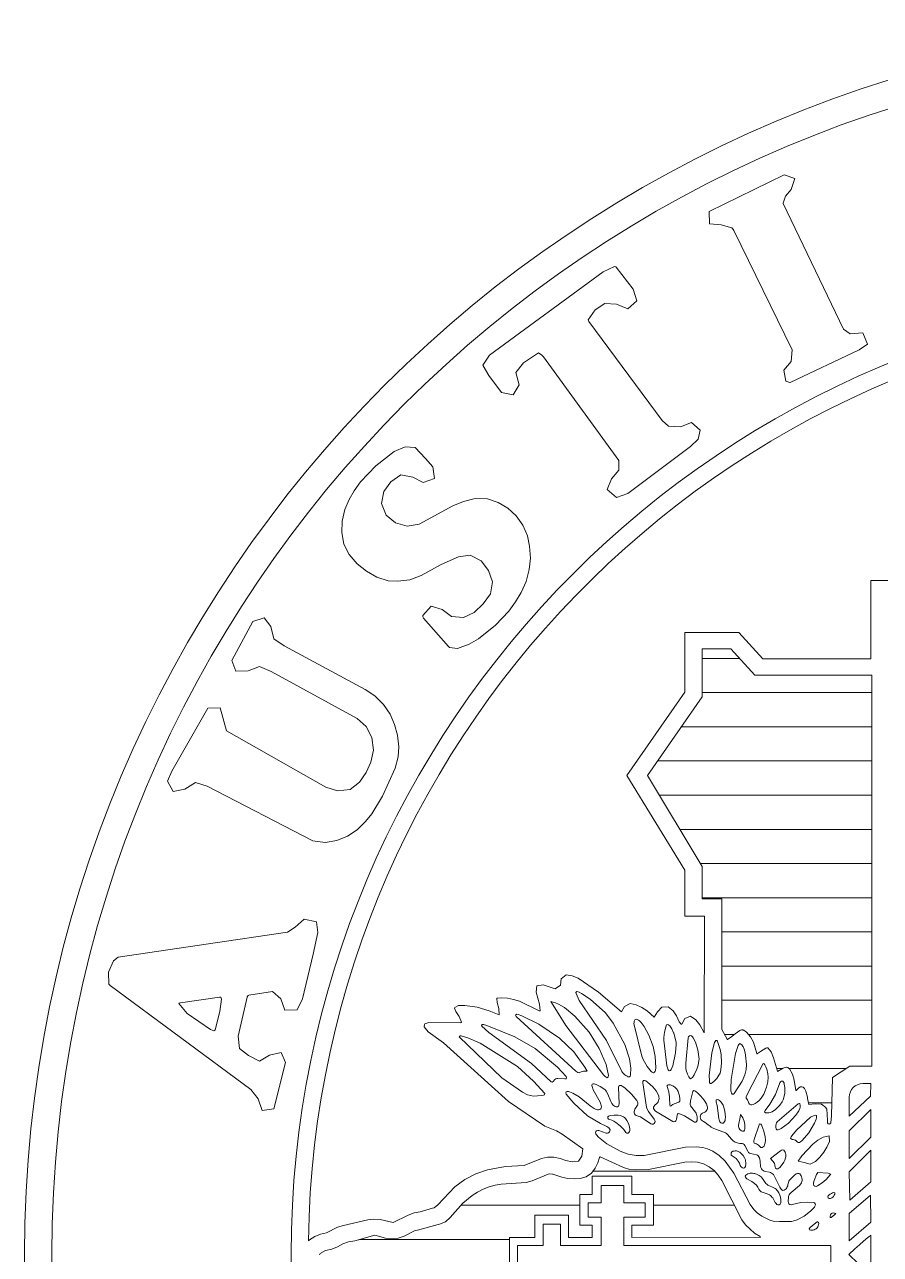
# Model space of a CAD drawing. Extents: x 0 to 34.4, y 0 to 22.
# Drawn here: x 30.784 to 31.285, y 20.131 to 20.851 of the extents above; entities that cross this region are included whole.
import ezdxf

# ---------------------------------------------------------------- set-up
doc = ezdxf.new("R2010")
doc.units = 0
doc.header["$MEASUREMENT"] = 0
doc.layers.get('0').update_dxf_attribs({"lineweight": 20, "true_color": 0xfaaafa})
doc.layers.add('G-ANNO-LOGO-COA~', color=130, linetype='Continuous', lineweight=20)

# ---------------------------------------------------------------- blocks, each defined once
blk = doc.blocks.new('LOGO_COA')
at = {"linetype": 'ByBlock', "lineweight": -2, "transparency": 16777216}
h = blk.add_hatch(dxfattribs=at)
h.set_pattern_fill('ANSI31', color=0, scale=0.2, angle=45)
h.paths.add_polyline_path([(-0.01303, 0.36238), (-0.01264, 0.45555), (-0.02159, 0.45555), (-0.02159, 0.43987), (-0.04399, 0.43987), (-0.04399, 0.45555), (-0.05668, 0.45555), (-0.05668, 0.48466), (-0.04399, 0.48466), (-0.04399, 0.49362), (-0.02159, 0.49362), (-0.02159, 0.48466), (-0.01264, 0.48466), (-0.01264, 0.50183), (-0.02831, 0.50183), (-0.02831, 0.52647), (-0.01264, 0.52647), (-0.01264, 0.54513), (0.01274, 0.54513), (0.01274, 0.52647), (0.02917, 0.52647), (0.02917, 0.50183), (0.01274, 0.50183), (0.01274, 0.48466), (0.0217, 0.48466), (0.0217, 0.49362), (0.0441, 0.49362), (0.0441, 0.48466), (0.05754, 0.48466), (0.05754, 0.45555), (0.0441, 0.45555), (0.0441, 0.43987), (0.0217, 0.43987), (0.0217, 0.45555), (0.01274, 0.45555), (0.01303, 0.36159), (0.01337, 0.36181), (0.01594, 0.36578), (0.01872, 0.36916), (0.02202, 0.37244), (0.02561, 0.37519), (0.05446, 0.38976), (0.05834, 0.39234), (0.06175, 0.39538), (0.06455, 0.399), (0.06658, 0.40314), (0.06777, 0.40759), (0.0682, 0.41223), (0.06796, 0.41681), (0.06255, 0.44353), (0.06212, 0.45256), (0.06256, 0.45711), (0.06383, 0.46158), (0.0717, 0.47882), (0.07127, 0.47919), (0.06746, 0.48046), (0.06335, 0.48241), (0.05988, 0.4852), (0.05717, 0.48897), (0.05591, 0.49332), (0.0556, 0.49785), (0.05594, 0.50236), (0.05688, 0.50686), (0.05909, 0.5133), (0.05917, 0.51368), (0.05928, 0.51555), (0.05904, 0.51681), (0.05417, 0.52852), (0.05303, 0.53296), (0.05176, 0.55111), (0.05094, 0.55565), (0.04974, 0.56), (0.04808, 0.56433), (0.04599, 0.56849), (0.04357, 0.57233), (0.03778, 0.57935), (0.0274, 0.58859), (0.02426, 0.59201), (0.02245, 0.59623), (0.02233, 0.59722), (0.01808, 0.61231), (0.01782, 0.61398), (0.01369, 0.62225), (0.01215, 0.62659), (0.01164, 0.63117), (0.0122, 0.63575), (0.01448, 0.64369), (0.01024, 0.65823), (0.00951, 0.66276), (0.0082, 0.66701), (0.00588, 0.67089), (0.00416, 0.67516), (0.00314, 0.67965), (0.00101, 0.68364), (-0.00004, 0.68398), (-0.00062, 0.68371), (-0.00098, 0.68335), (-0.0024, 0.68064), (-0.00348, 0.67618), (-0.00508, 0.67202), (-0.00729, 0.66803), (-0.009, 0.66383), (-0.0106, 0.65491), (-0.01316, 0.64596), (-0.01312, 0.64139), (-0.01138, 0.63235), (-0.01165, 0.62772), (-0.01301, 0.62338), (-0.01772, 0.6129), (-0.01812, 0.61064), (-0.02341, 0.59293), (-0.04285, 0.57321), (-0.04537, 0.56943), (-0.04907, 0.56116), (-0.05035, 0.5567), (-0.05347, 0.52932), (-0.0586, 0.51667), (-0.05836, 0.51201), (-0.05685, 0.50767), (-0.05583, 0.50315), (-0.05536, 0.49859), (-0.05546, 0.49394), (-0.05665, 0.48947), (-0.05923, 0.48566), (-0.06274, 0.48266), (-0.06972, 0.47909), (-0.06995, 0.47878), (-0.06291, 0.46391), (-0.06144, 0.45953), (-0.06064, 0.45502), (-0.06057, 0.44587), (-0.06581, 0.41886), (-0.06628, 0.41433), (-0.06631, 0.40977), (-0.06563, 0.40519), (-0.06399, 0.40083), (-0.06141, 0.39695), (-0.0582, 0.39357), (-0.05455, 0.39078), (-0.02626, 0.37555), (-0.02253, 0.37285), (-0.01907, 0.36976)])
h = blk.add_hatch(dxfattribs=at)
h.set_pattern_fill('ANSI31', color=0, scale=0.2, angle=45)
h.paths.add_polyline_path([(0.35076, 0.4442), (0.28418, 0.40404), (0.26059, 0.40404), (0.26059, 0.38985), (0.16498, 0.38985), (0.15783, 0.38595), (0.15759, 0.38571), (0.15757, 0.38568), (0.15763, 0.38549), (0.15768, 0.3854), (0.15774, 0.38529), (0.15902, 0.38353), (0.16185, 0.38002), (0.1642, 0.37651), (0.16437, 0.3761), (0.16456, 0.37544), (0.16459, 0.37522), (0.16457, 0.37437), (0.1645, 0.37406), (0.16439, 0.37375), (0.16425, 0.37344), (0.16379, 0.3727), (0.1637, 0.37259), (0.16296, 0.37172), (0.15958, 0.36873), (0.15561, 0.36662), (0.14743, 0.36421), (0.14716, 0.36408), (0.14712, 0.36403), (0.14716, 0.36389), (0.14722, 0.36379), (0.14727, 0.36369), (0.14734, 0.36358), (0.1488, 0.3614), (0.15124, 0.35755), (0.15154, 0.35682), (0.15159, 0.35657), (0.15152, 0.35613), (0.15147, 0.35601), (0.1486, 0.35378), (0.14428, 0.35203), (0.13451, 0.34915), (0.13421, 0.34902), (0.13416, 0.34897), (0.13415, 0.34895), (0.13658, 0.34497), (0.13741, 0.34281), (0.13736, 0.34241), (0.13716, 0.3418), (0.13711, 0.3417), (0.137, 0.3415), (0.13673, 0.3411), (0.13665, 0.341), (0.13604, 0.34036), (0.13211, 0.33808), (0.12777, 0.33683), (0.12038, 0.33571), (0.12029, 0.33567), (0.12028, 0.33566), (0.12024, 0.33563), (0.12029, 0.33551), (0.12221, 0.33336), (0.12291, 0.33224), (0.12298, 0.33204), (0.12306, 0.33163), (0.12307, 0.33129), (0.12275, 0.33039), (0.1227, 0.3303), (0.12226, 0.32981), (0.12188, 0.3295), (0.12167, 0.32935), (0.1198, 0.32841), (0.11542, 0.32719), (0.11441, 0.327), (0.11011, 0.3262), (0.1104, 0.32158), (0.11021, 0.31694), (0.10774, 0.31365), (0.10764, 0.31357), (0.10685, 0.31308), (0.1066, 0.31298), (0.10283, 0.3126), (0.09821, 0.31255), (0.09668, 0.31241), (0.09589, 0.31206), (0.09578, 0.31187), (0.09576, 0.31113), (0.09581, 0.31086), (0.09642, 0.31017), (0.09644, 0.31016), (0.09652, 0.31012), (0.1017, 0.30954), (0.12984, 0.30886), (0.13813, 0.29617), (0.13816, 0.28012), (0.42407, 0.28012), (0.42407, 0.3656), (0.44348, 0.38322), (0.44348, 0.40404), (0.40827, 0.40404)])
at = {"color": 0, "linetype": 'ByBlock', "lineweight": -2}
for points in [[(0.2199, 0.68881), (0.18741, 0.69655), (0.1792, 0.70049), (0.17895, 0.7094), (0.18726, 0.71236), (0.1926, 0.71844), (0.1899, 0.73584), (0.18972, 0.73621), (0.18878, 0.73691), (0.1886, 0.737), (0.15998, 0.74366), (0.15104, 0.74268), (0.14584, 0.73607), (0.14168, 0.72809), (0.14602, 0.72071), (0.148, 0.71222), (0.14067, 0.70886), (0.10687, 0.71745), (0.10559, 0.72605), (0.11414, 0.72906), (0.12103, 0.73428), (0.1971, 0.83722), (0.19728, 0.8374), (0.19813, 0.83809), (0.2068, 0.83846), (0.21521, 0.83483), (0.21772, 0.83136), (0.23603, 0.70751), (0.2397, 0.70187), (0.24572, 0.69526), (0.24371, 0.6862), (0.23597, 0.68521)], [(0.3645, 0.62648), (0.35602, 0.62865), (0.3355, 0.63788), (0.32279, 0.64588), (0.31708, 0.65033), (0.31094, 0.65652), (0.30637, 0.66352), (0.30321, 0.67142), (0.30181, 0.68), (0.30286, 0.68899), (0.34287, 0.76618), (0.34558, 0.77467), (0.34082, 0.78247), (0.33897, 0.79111), (0.34656, 0.79518), (0.35382, 0.79208), (0.39998, 0.76568), (0.40013, 0.75683), (0.38346, 0.75214), (0.34208, 0.67939), (0.33947, 0.67081), (0.34038, 0.66174), (0.34597, 0.6547), (0.35294, 0.65), (0.3605, 0.64647), (0.3693, 0.64458), (0.37841, 0.64588), (0.38651, 0.64996), (0.39243, 0.65661), (0.4268, 0.71955), (0.43044, 0.72788), (0.42735, 0.73629), (0.42699, 0.74524), (0.43496, 0.74823), (0.46332, 0.73293), (0.46619, 0.72465), (0.45971, 0.71957), (0.45083, 0.71747), (0.4455, 0.71002), (0.41358, 0.6506), (0.40894, 0.64358), (0.40271, 0.63727), (0.39572, 0.63237), (0.3881, 0.62917), (0.38019, 0.62712), (0.37162, 0.62612)], [(0.18853, 0.75637), (0.18862, 0.75718), (0.1844, 0.78588), (0.18408, 0.78682), (0.18398, 0.78698), (0.17652, 0.781), (0.16483, 0.7639), (0.16387, 0.76132), (0.16439, 0.76053), (0.16454, 0.76046), (0.17799, 0.75702), (0.18711, 0.75581)], [(0.58268, 0.60654), (0.57663, 0.60107), (0.56806, 0.60006), (0.565, 0.60813), (0.56906, 0.61579), (0.5707, 0.62453), (0.56552, 0.63183), (0.55844, 0.63703), (0.54965, 0.63875), (0.54125, 0.63529), (0.53553, 0.62852), (0.53315, 0.61984), (0.53461, 0.61112), (0.54796, 0.58659), (0.55122, 0.57884), (0.55331, 0.57021), (0.55311, 0.56128), (0.55051, 0.5533), (0.54629, 0.54625), (0.54065, 0.54016), (0.53395, 0.53534), (0.52619, 0.53194), (0.51854, 0.53047), (0.50965, 0.52985), (0.50141, 0.53061), (0.49273, 0.533), (0.48471, 0.5365), (0.47769, 0.54064), (0.47087, 0.54569), (0.4608, 0.55524), (0.45061, 0.56786), (0.44681, 0.57458), (0.44372, 0.58321), (0.44439, 0.58886), (0.44507, 0.58976), (0.46586, 0.60802), (0.46671, 0.60852), (0.46693, 0.60858), (0.46785, 0.60838), (0.47456, 0.60233), (0.47227, 0.59441), (0.4671, 0.58762), (0.46623, 0.57871), (0.47005, 0.57099), (0.47638, 0.56433), (0.48353, 0.5591), (0.49234, 0.55761), (0.50066, 0.56049), (0.5077, 0.56585), (0.51189, 0.57388), (0.51071, 0.58251), (0.50502, 0.59501), (0.49706, 0.60959), (0.49388, 0.61796), (0.49279, 0.62671), (0.49314, 0.6338), (0.49586, 0.64217), (0.50018, 0.64969), (0.50562, 0.65648), (0.51238, 0.66231), (0.52003, 0.66626), (0.52845, 0.66771), (0.53684, 0.66746), (0.54522, 0.66552), (0.5526, 0.66248), (0.55908, 0.65884), (0.56562, 0.65397), (0.57728, 0.64281), (0.58766, 0.62956), (0.59117, 0.6213), (0.59077, 0.6142)], [(0.1272, 0.52744), (0.13772, 0.53935), (0.15482, 0.56645), (0.15885, 0.57546), (0.16017, 0.58033), (0.16033, 0.58127), (0.15958, 0.58193), (0.12966, 0.55066), (0.11895, 0.53552), (0.1172, 0.532), (0.11651, 0.52974), (0.11621, 0.52742), (0.11654, 0.52177), (0.11685, 0.5202), (0.11719, 0.51937), (0.11809, 0.51917)], [(0.13743, 0.50986), (0.15098, 0.5264), (0.15959, 0.54127), (0.16788, 0.56169), (0.16851, 0.56408), (0.16864, 0.56501), (0.16775, 0.56546), (0.16737, 0.56522), (0.16259, 0.56026), (0.14012, 0.52907), (0.12658, 0.51465), (0.12631, 0.51378), (0.12692, 0.51307), (0.12832, 0.51203), (0.12891, 0.51131), (0.1291, 0.51054), (0.12912, 0.5097), (0.12869, 0.5046), (0.12883, 0.50375), (0.12964, 0.50333), (0.13046, 0.50354)], [(0.59678, 0.40697), (0.59133, 0.41257), (0.55705, 0.45841), (0.55408, 0.46689), (0.55987, 0.47355), (0.56769, 0.47043), (0.57423, 0.46501), (0.58115, 0.46507), (0.6571, 0.52028), (0.65826, 0.52146), (0.65997, 0.52396), (0.65257, 0.53474), (0.64556, 0.54042), (0.63665, 0.53804), (0.6292, 0.5425), (0.63089, 0.55102), (0.64348, 0.56026), (0.65056, 0.56447), (0.65089, 0.56454), (0.65815, 0.55974), (0.71923, 0.47657), (0.72304, 0.46833), (0.72283, 0.46736), (0.7227, 0.46717), (0.70663, 0.4546), (0.69802, 0.45195), (0.69211, 0.45853), (0.69563, 0.46674), (0.69599, 0.47535), (0.69135, 0.48238), (0.68406, 0.48747), (0.68291, 0.48695), (0.61056, 0.43345), (0.60624, 0.42885), (0.60581, 0.42004), (0.60897, 0.41206), (0.60349, 0.40561)], [(0.13741, 0.48988), (0.14864, 0.49814), (0.15853, 0.5084), (0.16882, 0.5236), (0.17498, 0.53614), (0.17588, 0.53881), (0.17603, 0.5398), (0.17543, 0.54061), (0.17452, 0.54022), (0.13438, 0.49658), (0.13384, 0.49582), (0.13343, 0.49505), (0.13329, 0.49419), (0.13396, 0.49266), (0.13422, 0.49178), (0.13439, 0.49088), (0.13443, 0.48836)], [(0.18281, 0.51311), (0.16795, 0.50391), (0.13178, 0.47629), (0.13057, 0.47511), (0.13, 0.4744), (0.12964, 0.47355), (0.13023, 0.47284), (0.13115, 0.47273), (0.13922, 0.47436), (0.15111, 0.47941), (0.1629, 0.4868), (0.17457, 0.49724), (0.18093, 0.50492), (0.18355, 0.5092), (0.18452, 0.51141), (0.18543, 0.51482)], [(0.03863, 0.32677), (0.03833, 0.33208), (0.0368, 0.33831), (0.03673, 0.33915), (0.03686, 0.34001), (0.03741, 0.34074), (0.03818, 0.34107), (0.03897, 0.3412), (0.04219, 0.34107), (0.04307, 0.34092), (0.04391, 0.34063), (0.04467, 0.34014), (0.04575, 0.33908), (0.05077, 0.33306), (0.05207, 0.33188), (0.05282, 0.33143), (0.0537, 0.33119), (0.05452, 0.3311), (0.05537, 0.33112), (0.05621, 0.33124), (0.05702, 0.33145), (0.05777, 0.33175), (0.05853, 0.33218), (0.0592, 0.33277), (0.05961, 0.33354), (0.05955, 0.33444), (0.0592, 0.33527), (0.05832, 0.33661), (0.05648, 0.33867), (0.05463, 0.34021), (0.05385, 0.34072), (0.05308, 0.3411), (0.05224, 0.34133), (0.05141, 0.34139), (0.0506, 0.34157), (0.04982, 0.34188), (0.0491, 0.34227), (0.04838, 0.34282), (0.0478, 0.34344), (0.04737, 0.34418), (0.04721, 0.34506), (0.04751, 0.34582), (0.04811, 0.34644), (0.04946, 0.34733), (0.05743, 0.35113), (0.05875, 0.35207), (0.05937, 0.35269), (0.05984, 0.35336), (0.0602, 0.35409), (0.06047, 0.35491), (0.06106, 0.35798), (0.06133, 0.35875), (0.06172, 0.35952), (0.06229, 0.36023), (0.063, 0.36078), (0.06384, 0.36117), (0.06471, 0.36138), (0.0685, 0.36173), (0.07093, 0.36233), (0.0717, 0.36265), (0.0724, 0.36309), (0.07298, 0.36375), (0.07332, 0.36452), (0.07421, 0.36876), (0.07454, 0.36955), (0.07503, 0.37019), (0.07577, 0.37075), (0.08006, 0.37286), (0.0807, 0.37334), (0.08121, 0.37408), (0.08139, 0.37489), (0.08149, 0.3767), (0.08163, 0.37758), (0.08187, 0.37844), (0.08219, 0.37929), (0.08258, 0.38011), (0.08351, 0.38154), (0.08457, 0.38272), (0.08818, 0.38558), (0.08879, 0.38623), (0.08929, 0.38699), (0.09238, 0.3955), (0.09351, 0.39764), (0.09406, 0.39838), (0.09526, 0.39968), (0.09678, 0.40193), (0.09752, 0.40328), (0.09799, 0.40398), (0.09852, 0.40458), (0.09915, 0.40505), (0.10002, 0.40539), (0.10089, 0.4055), (0.10182, 0.40549), (0.10267, 0.40514), (0.10324, 0.40457), (0.1037, 0.40386), (0.10446, 0.40226), (0.10493, 0.40153), (0.10558, 0.40089), (0.10633, 0.40048), (0.10719, 0.4003), (0.10803, 0.40033), (0.1088, 0.40049), (0.11044, 0.4011), (0.11314, 0.40262), (0.11624, 0.40511), (0.11852, 0.40752), (0.11952, 0.40887), (0.11994, 0.40959), (0.12023, 0.41041), (0.11959, 0.41101), (0.11265, 0.41272), (0.10997, 0.413), (0.10912, 0.41262), (0.10432, 0.40907), (0.10359, 0.40863), (0.1028, 0.40825), (0.10193, 0.40797), (0.10101, 0.40782), (0.09933, 0.40779), (0.09844, 0.4079), (0.09763, 0.4082), (0.09712, 0.40889), (0.09721, 0.4098), (0.09755, 0.41057), (0.10178, 0.41718), (0.10306, 0.42), (0.10331, 0.42078), (0.10344, 0.42167), (0.10295, 0.42221), (0.10212, 0.42249), (0.09896, 0.42301), (0.09808, 0.42333), (0.0975, 0.42394), (0.0974, 0.42479), (0.09762, 0.42565), (0.10516, 0.43818), (0.10571, 0.43884), (0.1064, 0.43937), (0.10721, 0.43967), (0.10812, 0.43964), (0.10893, 0.43927), (0.1096, 0.43867), (0.11068, 0.43735), (0.11132, 0.43682), (0.11203, 0.43636), (0.11278, 0.436), (0.11358, 0.43575), (0.11448, 0.43567), (0.11529, 0.43574), (0.11615, 0.43592), (0.11779, 0.43652), (0.1201, 0.43782), (0.12298, 0.44015), (0.12638, 0.44408), (0.12729, 0.44546), (0.12766, 0.44628), (0.12762, 0.44715), (0.12685, 0.44755), (0.12597, 0.4476), (0.10814, 0.44485), (0.10651, 0.44429), (0.10502, 0.4435), (0.09924, 0.43923), (0.09843, 0.43877), (0.09764, 0.43858), (0.09679, 0.43868), (0.09602, 0.4392), (0.09566, 0.43997), (0.09568, 0.44087), (0.096, 0.44168), (0.1009, 0.44937), (0.10128, 0.45014), (0.10156, 0.45087), (0.10164, 0.45174), (0.1019, 0.45255), (0.10242, 0.45325), (0.10314, 0.4537), (0.10403, 0.45391), (0.10491, 0.45387), (0.10572, 0.45367), (0.10656, 0.45332), (0.10876, 0.45186), (0.10949, 0.45151), (0.11033, 0.4513), (0.1112, 0.4513), (0.11206, 0.45147), (0.11289, 0.45188), (0.11768, 0.4558), (0.12216, 0.46067), (0.1235, 0.46259), (0.12389, 0.46341), (0.12396, 0.4643), (0.12352, 0.46506), (0.12273, 0.46524), (0.11045, 0.46494), (0.10966, 0.46505), (0.1088, 0.46538), (0.10834, 0.46613), (0.10833, 0.46701), (0.10863, 0.46789), (0.1091, 0.46859), (0.10963, 0.46918), (0.11085, 0.47017), (0.11231, 0.47105), (0.11764, 0.47315), (0.11972, 0.47429), (0.12043, 0.47481), (0.12102, 0.47543), (0.12325, 0.47878), (0.1246, 0.4816), (0.12512, 0.48318), (0.12523, 0.48393), (0.12486, 0.4847), (0.12402, 0.48485), (0.12313, 0.48473), (0.12088, 0.48397), (0.11186, 0.47885), (0.11016, 0.47816), (0.10927, 0.47794), (0.10839, 0.47784), (0.10753, 0.47793), (0.10677, 0.4783), (0.10627, 0.47899), (0.10611, 0.47991), (0.1062, 0.48079), (0.10641, 0.48159), (0.10703, 0.48306), (0.10896, 0.48605), (0.11562, 0.49413), (0.11832, 0.49871), (0.11925, 0.50109), (0.11945, 0.50199), (0.11949, 0.50286), (0.11938, 0.50363), (0.11853, 0.50396), (0.11771, 0.50357), (0.11095, 0.49806), (0.10172, 0.48793), (0.09611, 0.4786), (0.09395, 0.474), (0.09348, 0.47321), (0.09294, 0.47248), (0.09232, 0.4719), (0.09152, 0.47153), (0.0907, 0.4716), (0.08994, 0.47203), (0.08935, 0.4727), (0.08912, 0.47349), (0.08915, 0.47435), (0.09089, 0.47969), (0.09105, 0.48058), (0.09088, 0.48139), (0.09028, 0.482), (0.08941, 0.48212), (0.08862, 0.48186), (0.08783, 0.4814), (0.08606, 0.47989), (0.08122, 0.47377), (0.07596, 0.46424), (0.07378, 0.45837), (0.07267, 0.45239), (0.07261, 0.44652), (0.07874, 0.41627), (0.07913, 0.40847), (0.07859, 0.40367), (0.07766, 0.4002), (0.07601, 0.39646), (0.07276, 0.39167), (0.06854, 0.38722), (0.05971, 0.38095), (0.0369, 0.36892), (0.03332, 0.36629), (0.03083, 0.36382), (0.02842, 0.36044), (0.02553, 0.35456), (0.02478, 0.35224), (0.02434, 0.34751), (0.02452, 0.33876), (0.02481, 0.33703), (0.02567, 0.33455), (0.02841, 0.32943), (0.03188, 0.3249), (0.03428, 0.32259), (0.03501, 0.32205), (0.03573, 0.32162), (0.0366, 0.32133), (0.03747, 0.32144), (0.0381, 0.32198), (0.03838, 0.32286)], [(0.14343, 0.45736), (0.15381, 0.46084), (0.16944, 0.4693), (0.17703, 0.47495), (0.18706, 0.48607), (0.19133, 0.49245), (0.19213, 0.49405), (0.19245, 0.49491), (0.1926, 0.49588), (0.19195, 0.49647), (0.19129, 0.49637), (0.1862, 0.49402), (0.15683, 0.47415), (0.13424, 0.46288), (0.1335, 0.4624), (0.1329, 0.46189), (0.13171, 0.46063), (0.13114, 0.45989), (0.13065, 0.45912), (0.1303, 0.45834), (0.13019, 0.45743), (0.1308, 0.45671), (0.13163, 0.4565), (0.13669, 0.45643)], [(0.08908, 0.45838), (0.08904, 0.45924), (0.08953, 0.45999), (0.09167, 0.46145), (0.09447, 0.46414), (0.09698, 0.46738), (0.09785, 0.46887), (0.09845, 0.47029), (0.09901, 0.47191), (0.0994, 0.47264), (0.09998, 0.47322), (0.10092, 0.47323), (0.10146, 0.47268), (0.10183, 0.47184), (0.10204, 0.47099), (0.1023, 0.46859), (0.10216, 0.46571), (0.1019, 0.46416), (0.10167, 0.46332), (0.10137, 0.46247), (0.10097, 0.46172), (0.1004, 0.46099), (0.09975, 0.46035), (0.09839, 0.45933), (0.09615, 0.45816), (0.09375, 0.45738), (0.09201, 0.45713), (0.0911, 0.45715), (0.09024, 0.45732), (0.08949, 0.45774)], [(0.15251, 0.43997), (0.16081, 0.4431), (0.16703, 0.44664), (0.16992, 0.44889), (0.17114, 0.45011), (0.17166, 0.45078), (0.17213, 0.45158), (0.17235, 0.45254), (0.17192, 0.45341), (0.17103, 0.45384), (0.17011, 0.45401), (0.16921, 0.45405), (0.14546, 0.44839), (0.14284, 0.44742), (0.13775, 0.44441), (0.13537, 0.44252), (0.13421, 0.44134), (0.13368, 0.44061), (0.13332, 0.43977), (0.13362, 0.4389), (0.13433, 0.43848), (0.13514, 0.43819), (0.13677, 0.43796), (0.14504, 0.43845)], [(0.35076, 0.4442), (0.28418, 0.40404), (0.26059, 0.40404), (0.26059, 0.38985), (0.16498, 0.38985), (0.15783, 0.38595), (0.15759, 0.38571), (0.15757, 0.38568), (0.15763, 0.38549), (0.15768, 0.3854), (0.15774, 0.38529), (0.15902, 0.38353), (0.16185, 0.38002), (0.1642, 0.37651), (0.16437, 0.3761), (0.16456, 0.37544), (0.16459, 0.37522), (0.16457, 0.37437), (0.1645, 0.37406), (0.16439, 0.37375), (0.16425, 0.37344), (0.16379, 0.3727), (0.1637, 0.37259), (0.16296, 0.37172), (0.15958, 0.36873), (0.15561, 0.36662), (0.14743, 0.36421), (0.14716, 0.36408), (0.14712, 0.36403), (0.14716, 0.36389), (0.14722, 0.36379), (0.14727, 0.36369), (0.14734, 0.36358), (0.1488, 0.3614), (0.15124, 0.35755), (0.15154, 0.35682), (0.15159, 0.35657), (0.15152, 0.35613), (0.15147, 0.35601), (0.1486, 0.35378), (0.14428, 0.35203), (0.13451, 0.34915), (0.13421, 0.34902), (0.13416, 0.34897), (0.13415, 0.34895), (0.13658, 0.34497), (0.13741, 0.34281), (0.13736, 0.34241), (0.13716, 0.3418), (0.13711, 0.3417), (0.137, 0.3415), (0.13673, 0.3411), (0.13665, 0.341), (0.13604, 0.34036), (0.13211, 0.33808), (0.12777, 0.33683), (0.12038, 0.33571), (0.12029, 0.33567), (0.12028, 0.33566), (0.12024, 0.33563), (0.12029, 0.33551), (0.12221, 0.33336), (0.12291, 0.33224), (0.12298, 0.33204), (0.12306, 0.33163), (0.12307, 0.33129), (0.12275, 0.33039), (0.1227, 0.3303), (0.12226, 0.32981), (0.12188, 0.3295), (0.12167, 0.32935), (0.1198, 0.32841), (0.11542, 0.32719), (0.11441, 0.327), (0.11011, 0.3262), (0.1104, 0.32158), (0.11021, 0.31694), (0.10774, 0.31365), (0.10764, 0.31357), (0.10685, 0.31308), (0.1066, 0.31298), (0.10283, 0.3126), (0.09821, 0.31255), (0.09668, 0.31241), (0.09589, 0.31206), (0.09578, 0.31187), (0.09576, 0.31113), (0.09581, 0.31086), (0.09642, 0.31017), (0.09644, 0.31016), (0.09652, 0.31012), (0.1017, 0.30954), (0.12984, 0.30886), (0.13813, 0.29617), (0.13816, 0.28012), (0.42407, 0.28012), (0.42407, 0.3656), (0.44348, 0.38322), (0.44348, 0.40404), (0.40827, 0.40404)], [(0.16251, 0.42505), (0.16544, 0.42639), (0.16682, 0.42728), (0.16748, 0.42782), (0.16806, 0.42842), (0.16852, 0.42923), (0.16835, 0.43013), (0.16762, 0.43058), (0.16304, 0.43172), (0.159, 0.43216), (0.1581, 0.43216), (0.15717, 0.43208), (0.13844, 0.42989), (0.13612, 0.42929), (0.13529, 0.42892), (0.13463, 0.4283), (0.13485, 0.42735), (0.13558, 0.42681), (0.13843, 0.42561), (0.14795, 0.42354), (0.15389, 0.42312), (0.15567, 0.42324), (0.1621, 0.4249)], [(0.12089, 0.4225), (0.12152, 0.42302), (0.12212, 0.42361), (0.12268, 0.42426), (0.12318, 0.42493), (0.12362, 0.42563), (0.12403, 0.42644), (0.12434, 0.42723), (0.12453, 0.4281), (0.12448, 0.42896), (0.12398, 0.42966), (0.12312, 0.42969), (0.12239, 0.42951), (0.12173, 0.4293), (0.12085, 0.429), (0.1201, 0.42878), (0.11933, 0.4286), (0.11861, 0.42846), (0.11783, 0.42833), (0.1173, 0.42825), (0.11675, 0.42818), (0.11619, 0.42812), (0.11564, 0.42806), (0.11508, 0.42801), (0.11425, 0.42796), (0.11332, 0.42793), (0.11115, 0.42792), (0.11056, 0.42791), (0.10974, 0.42787), (0.10877, 0.42765), (0.10905, 0.42685), (0.10955, 0.42628), (0.11009, 0.42559), (0.11054, 0.42474), (0.11074, 0.42392), (0.11094, 0.42329), (0.11115, 0.42269), (0.11146, 0.42187), (0.11184, 0.42114), (0.11252, 0.42061), (0.11333, 0.4205), (0.11409, 0.42052), (0.1148, 0.42058), (0.11567, 0.42068), (0.11641, 0.4208), (0.11717, 0.42097), (0.11793, 0.42118), (0.11867, 0.42142), (0.11954, 0.42176), (0.12029, 0.42212)], [(0.16039, 0.41212), (0.16055, 0.41261), (0.1603, 0.41348), (0.15961, 0.41409), (0.15886, 0.41443), (0.14019, 0.41619), (0.1365, 0.41602), (0.13492, 0.41574), (0.13227, 0.41482), (0.13017, 0.41382), (0.12942, 0.41338), (0.12886, 0.41272), (0.12921, 0.41187), (0.12978, 0.41129), (0.13174, 0.40993), (0.13592, 0.408), (0.13891, 0.40711), (0.14223, 0.4065), (0.14315, 0.40642), (0.15005, 0.40736), (0.15553, 0.40911), (0.15873, 0.41071), (0.1595, 0.41124), (0.16018, 0.41185), (0.16039, 0.41212)], [(0.15038, 0.39098), (0.15547, 0.39259), (0.15627, 0.39294), (0.15696, 0.39333), (0.1569, 0.39424), (0.1554, 0.39504), (0.14785, 0.39712), (0.13116, 0.39899), (0.12717, 0.39887), (0.12619, 0.39869), (0.12534, 0.39818), (0.12549, 0.39754), (0.12589, 0.39682), (0.12699, 0.39544), (0.12917, 0.39343), (0.13138, 0.39189), (0.13302, 0.39107), (0.13532, 0.39042), (0.14046, 0.38989), (0.14666, 0.39025)], [(0.66625, 0.28326), (0.66219, 0.28922), (0.63834, 0.33982), (0.63833, 0.33992), (0.63924, 0.343), (0.64715, 0.34447), (0.65349, 0.33904), (0.66211, 0.33832), (0.74952, 0.38106), (0.75094, 0.38203), (0.75138, 0.38246), (0.75362, 0.39036), (0.75431, 0.39889), (0.76325, 0.39914), (0.79011, 0.34419), (0.78757, 0.33646), (0.77938, 0.33898), (0.77458, 0.34327), (0.7694, 0.34488), (0.7692, 0.34484), (0.67736, 0.30078), (0.67383, 0.29585), (0.67463, 0.2867)], [(0.10962, 0.38889), (0.11034, 0.38929), (0.11175, 0.39035), (0.11291, 0.39155), (0.11344, 0.3923), (0.11379, 0.3931), (0.1135, 0.39397), (0.11257, 0.39399), (0.11166, 0.39381), (0.10937, 0.39314), (0.0998, 0.39203), (0.09891, 0.39183), (0.09805, 0.39154), (0.0973, 0.39113), (0.09667, 0.39051), (0.09637, 0.38972), (0.09644, 0.38887), (0.0969, 0.38818), (0.09758, 0.38772), (0.09835, 0.38744), (0.09922, 0.38727), (0.10088, 0.38716), (0.10508, 0.3876), (0.10892, 0.3886)], [(0.06472, 0.37244), (0.06392, 0.3729), (0.06353, 0.37372), (0.06367, 0.37455), (0.06413, 0.37531), (0.06476, 0.37588), (0.06547, 0.37629), (0.0671, 0.37689), (0.06849, 0.37774), (0.07044, 0.37939), (0.07161, 0.38071), (0.07211, 0.38147), (0.07244, 0.38226), (0.07296, 0.38295), (0.07381, 0.38303), (0.07469, 0.38288), (0.0754, 0.38245), (0.07583, 0.38164), (0.076, 0.38086), (0.07608, 0.37998), (0.07602, 0.3791), (0.0758, 0.37823), (0.07546, 0.37739), (0.07505, 0.37667), (0.07457, 0.37599), (0.074, 0.37534), (0.07267, 0.37419), (0.07113, 0.37325), (0.06945, 0.37257), (0.06858, 0.37235), (0.0677, 0.37221), (0.06681, 0.37216), (0.06594, 0.3722), (0.06507, 0.37235)], [(0.14786, 0.37278), (0.15047, 0.37353), (0.15213, 0.37424), (0.15294, 0.37467), (0.15365, 0.37515), (0.15428, 0.37576), (0.15454, 0.3767), (0.15402, 0.37731), (0.15327, 0.37778), (0.14723, 0.37988), (0.12844, 0.38301), (0.12183, 0.38321), (0.12008, 0.38306), (0.1192, 0.38291), (0.11835, 0.38265), (0.11757, 0.38221), (0.11758, 0.3813), (0.11815, 0.3807), (0.12704, 0.37496), (0.13178, 0.37287), (0.13557, 0.37193), (0.13924, 0.37164), (0.14603, 0.37239)], [(0.03707, 0.34712), (0.03662, 0.3479), (0.03663, 0.34875), (0.03698, 0.34947), (0.03755, 0.35011), (0.03824, 0.35065), (0.04167, 0.35255), (0.04235, 0.35307), (0.04295, 0.35364), (0.04348, 0.35428), (0.04396, 0.355), (0.04472, 0.35654), (0.0459, 0.36019), (0.04625, 0.36097), (0.04675, 0.36172), (0.04738, 0.36231), (0.04815, 0.36279), (0.04967, 0.36353), (0.05102, 0.36452), (0.05228, 0.3658), (0.05369, 0.36776), (0.05559, 0.37146), (0.0561, 0.37207), (0.05677, 0.37252), (0.05761, 0.37258), (0.05839, 0.3721), (0.05889, 0.37144), (0.05927, 0.37067), (0.05954, 0.36988), (0.0597, 0.36905), (0.05978, 0.36819), (0.05976, 0.36732), (0.05965, 0.36643), (0.05946, 0.36555), (0.05883, 0.36381), (0.05804, 0.36236), (0.05703, 0.36105), (0.05583, 0.3599), (0.05516, 0.35941), (0.05299, 0.35811), (0.05225, 0.35754), (0.05164, 0.35691), (0.05113, 0.35619), (0.05069, 0.35537), (0.04942, 0.35227), (0.04851, 0.35077), (0.04799, 0.35012), (0.04743, 0.34954), (0.04681, 0.34901), (0.0454, 0.34809), (0.04382, 0.34738), (0.04223, 0.34692), (0.0406, 0.34665), (0.03887, 0.34658), (0.03801, 0.34667), (0.03722, 0.34698)], [(0.10083, 0.37626), (0.09495, 0.37764), (0.09406, 0.37763), (0.09323, 0.3774), (0.09249, 0.37701), (0.09178, 0.37653), (0.09121, 0.37601), (0.0907, 0.37534), (0.09043, 0.37457), (0.09064, 0.37367), (0.09125, 0.37317), (0.09213, 0.37292), (0.09293, 0.37285), (0.09551, 0.37302), (0.09791, 0.37351), (0.09965, 0.37411), (0.10038, 0.37448), (0.1027, 0.37603)], [(0.1376, 0.35753), (0.13916, 0.35829), (0.13984, 0.35869), (0.13994, 0.3596), (0.11635, 0.3718), (0.11553, 0.37204), (0.11463, 0.37186), (0.11336, 0.37097), (0.11183, 0.37023), (0.11097, 0.36992), (0.11025, 0.36942), (0.10987, 0.36859), (0.1099, 0.36779), (0.11014, 0.36692), (0.11084, 0.36537), (0.11181, 0.3638), (0.1129, 0.3625), (0.11474, 0.36089), (0.11769, 0.3591), (0.12263, 0.3571), (0.12657, 0.35617), (0.13005, 0.35592), (0.13257, 0.35611), (0.13585, 0.35688)], [(0.09043, 0.35894), (0.09433, 0.3604), (0.0951, 0.36081), (0.09569, 0.36129), (0.09588, 0.36218), (0.0951, 0.36249), (0.08433, 0.3662), (0.08345, 0.36635), (0.08261, 0.36635), (0.0818, 0.36603), (0.08143, 0.36519), (0.08128, 0.36441), (0.08088, 0.3637), (0.08037, 0.36305), (0.07917, 0.36182), (0.07869, 0.36112), (0.07853, 0.36023), (0.07894, 0.35946), (0.07967, 0.3589), (0.08046, 0.35851), (0.08132, 0.35821), (0.0821, 0.35803), (0.08382, 0.35786), (0.0863, 0.35802)], [(0.06886, 0.35266), (0.06833, 0.35218), (0.06759, 0.35163), (0.06688, 0.35123), (0.066, 0.35103), (0.06516, 0.35098), (0.06433, 0.35082), (0.06352, 0.35045), (0.06298, 0.34978), (0.06299, 0.34887), (0.0634, 0.34805), (0.06394, 0.34739), (0.06513, 0.34632), (0.06787, 0.34447), (0.06928, 0.34376), (0.07094, 0.34317), (0.07172, 0.34301), (0.07263, 0.34293), (0.07349, 0.34296), (0.07432, 0.34313), (0.07512, 0.34341), (0.07592, 0.34384), (0.0766, 0.34443), (0.07684, 0.34525), (0.07659, 0.34607), (0.07616, 0.34681), (0.07049, 0.35428)], [(0.12553, 0.34426), (0.1264, 0.34459), (0.12708, 0.34514), (0.12717, 0.34605), (0.12659, 0.34675), (0.12583, 0.34726), (0.11736, 0.35039), (0.11024, 0.35472), (0.10554, 0.35809), (0.10471, 0.35848), (0.10398, 0.35791), (0.10389, 0.35714), (0.10396, 0.35535), (0.1041, 0.35449), (0.10435, 0.3537), (0.10471, 0.35297), (0.10647, 0.35049), (0.1096, 0.34735), (0.11199, 0.34559), (0.11344, 0.34484), (0.1151, 0.3443), (0.11827, 0.34378), (0.12247, 0.34374), (0.12487, 0.34409)], [(0.11085, 0.33305), (0.11047, 0.33391), (0.09726, 0.34933), (0.09653, 0.34976), (0.09574, 0.35003), (0.09488, 0.3502), (0.09399, 0.35027), (0.09314, 0.35024), (0.09224, 0.35005), (0.09148, 0.34949), (0.09142, 0.34864), (0.09167, 0.34779), (0.09244, 0.34627), (0.09646, 0.34106), (0.10215, 0.33572), (0.10471, 0.33389), (0.1055, 0.33343), (0.1071, 0.33276), (0.108, 0.33253), (0.10883, 0.33241), (0.10965, 0.33241), (0.11049, 0.33267)], [(0.08716, 0.3112), (0.08619, 0.31575), (0.08393, 0.31966), (0.08108, 0.32325), (0.0724, 0.33123), (0.06869, 0.33382), (0.06849, 0.33387), (0.06771, 0.32948), (0.06627, 0.3251), (0.06838, 0.3212), (0.07145, 0.31806), (0.07507, 0.3152), (0.07886, 0.31287), (0.0829, 0.31092)], [(0.10077, 0.32486), (0.09117, 0.33505), (0.08708, 0.33848), (0.08628, 0.33903), (0.08543, 0.33947), (0.0848, 0.33908), (0.0845, 0.33835), (0.0844, 0.3375), (0.08422, 0.33673), (0.08382, 0.33597), (0.08267, 0.33467), (0.08226, 0.33391), (0.08226, 0.33298), (0.08269, 0.33218), (0.08374, 0.3309), (0.08941, 0.32622), (0.09647, 0.32209), (0.0994, 0.32087), (0.1002, 0.32063), (0.1011, 0.32045), (0.10201, 0.3206), (0.10226, 0.32143), (0.10206, 0.32221)], [(0.0242, 0.31993), (0.02159, 0.32351), (0.01984, 0.32533), (0.01915, 0.32586), (0.0183, 0.32563), (0.01801, 0.32477), (0.01798, 0.32391), (0.01811, 0.32309), (0.01835, 0.32225), (0.01871, 0.32145), (0.01919, 0.32074), (0.01985, 0.3201), (0.02055, 0.31965), (0.02132, 0.31931), (0.02211, 0.31906), (0.02297, 0.31892), (0.0238, 0.31895), (0.02428, 0.31978)], [(0.05978, 0.31203), (0.06019, 0.31952), (0.05872, 0.32056), (0.05441, 0.32232), (0.05273, 0.32269), (0.05173, 0.32274), (0.05082, 0.32251), (0.05019, 0.32176), (0.05016, 0.32083), (0.05045, 0.31987), (0.05052, 0.3197), (0.05267, 0.31634), (0.05517, 0.31352), (0.05849, 0.31041), (0.05917, 0.30998)], [(0.03066, 0.30806), (0.03053, 0.30897), (0.0301, 0.30975), (0.0293, 0.3103), (0.02837, 0.31057), (0.02737, 0.31054), (0.02747, 0.30968), (0.02947, 0.307), (0.03024, 0.30637), (0.03064, 0.30727)], [(0.04497, 0.3096), (0.04454, 0.31043), (0.04399, 0.31122), (0.04333, 0.31187), (0.04253, 0.31221), (0.04163, 0.31198), (0.04115, 0.31113), (0.04124, 0.31019), (0.04165, 0.3093), (0.04229, 0.30854), (0.04284, 0.30811), (0.04366, 0.30757), (0.04447, 0.30715), (0.04544, 0.30708), (0.04555, 0.308), (0.04529, 0.30885)], [(-0.01394, 0.2811), (0.00056, 0.28086), (0.0145, 0.28086), (0.01299, 0.28257), (0.01297, 0.28259), (0.01295, 0.28261), (0.0129, 0.28266), (0.01283, 0.28275), (0.01275, 0.28284), (0.01266, 0.28293), (0.00999, 0.28602), (0.00746, 0.28896), (0.00448, 0.29239), (0.00027, 0.29677), (-0.006, 0.29016), (-0.00908, 0.28675)], [(0.04358, 0.28112), (0.03029, 0.2965), (0.0104, 0.29654), (0.02405, 0.28086)], [(0.06084, 0.29658), (0.04014, 0.29617), (0.05343, 0.28088), (0.07656, 0.28086)], [(0.09078, 0.29654), (0.07063, 0.29654), (0.08625, 0.28086), (0.10641, 0.28086)]]:
    blk.add_lwpolyline(points, close=True, dxfattribs=at)
for points in [[(-0.01264, 0.54513), (0.01274, 0.54513), (0.01274, 0.52647), (0.02917, 0.52647), (0.02917, 0.50183), (0.01274, 0.50183), (0.01274, 0.48466), (0.0217, 0.48466), (0.0217, 0.49362), (0.0441, 0.49362), (0.0441, 0.48466), (0.05754, 0.48466), (0.05754, 0.45555), (0.0441, 0.45555), (0.0441, 0.43987), (0.0217, 0.43987), (0.0217, 0.45555), (0.01274, 0.45555), (0.01303, 0.36159), (0.01337, 0.36181), (0.01594, 0.36578), (0.01872, 0.36916), (0.02202, 0.37244), (0.02561, 0.37519), (0.05446, 0.38976), (0.05834, 0.39234), (0.06175, 0.39538), (0.06455, 0.399), (0.06658, 0.40314), (0.06777, 0.40759), (0.0682, 0.41223), (0.06796, 0.41681), (0.06255, 0.44353), (0.06212, 0.45256), (0.06256, 0.45711), (0.06383, 0.46158), (0.0717, 0.47882), (0.07127, 0.47919), (0.06746, 0.48046), (0.06335, 0.48241), (0.05988, 0.4852), (0.05717, 0.48897), (0.05591, 0.49332), (0.0556, 0.49785), (0.05594, 0.50236), (0.05688, 0.50686), (0.05909, 0.5133), (0.05917, 0.51368), (0.05928, 0.51555), (0.05904, 0.51681), (0.05417, 0.52852), (0.05303, 0.53296), (0.05176, 0.55111), (0.05094, 0.55565), (0.04974, 0.56), (0.04808, 0.56433), (0.04599, 0.56849), (0.04357, 0.57233), (0.03778, 0.57935), (0.0274, 0.58859), (0.02426, 0.59201), (0.02245, 0.59623), (0.02233, 0.59722), (0.01808, 0.61231), (0.01782, 0.61398), (0.01369, 0.62225), (0.01215, 0.62659), (0.01164, 0.63117), (0.0122, 0.63575), (0.01448, 0.64369), (0.01024, 0.65823), (0.00951, 0.66276), (0.0082, 0.66701), (0.00588, 0.67089), (0.00416, 0.67516), (0.00314, 0.67965), (0.00101, 0.68364), (-0.00004, 0.68398)], [(0.0102, 0.69223), (0.01098, 0.69136), (0.01357, 0.68752), (0.0151, 0.68334), (0.01624, 0.67885), (0.0202, 0.67088), (0.02153, 0.66648), (0.02561, 0.64879), (0.02611, 0.64423), (0.02587, 0.63975), (0.02363, 0.63022), (0.02913, 0.61914), (0.03066, 0.61476), (0.03153, 0.61035), (0.03419, 0.60148), (0.03441, 0.60016), (0.03652, 0.59749), (0.0497, 0.58513), (0.05522, 0.57784), (0.05938, 0.56974), (0.06224, 0.56122), (0.06457, 0.5481), (0.06548, 0.53438), (0.07052, 0.52169), (0.07156, 0.51718), (0.07161, 0.51257), (0.07053, 0.50805), (0.06895, 0.50376), (0.06804, 0.49922), (0.06847, 0.49469), (0.07224, 0.49223), (0.07748, 0.49144), (0.08842, 0.50663), (0.09078, 0.51064), (0.09424, 0.51923), (0.11215, 0.54582), (0.15518, 0.59335), (0.16328, 0.60451), (0.16682, 0.60748), (0.16865, 0.60723), (0.16902, 0.60697), (0.17002, 0.60414), (0.16969, 0.58122), (0.17007, 0.58038), (0.17024, 0.58028), (0.1743, 0.58184), (0.1781, 0.58442), (0.18058, 0.58529), (0.18108, 0.58505), (0.18234, 0.58247), (0.18258, 0.57785), (0.18125, 0.56868), (0.17861, 0.55989), (0.17555, 0.55259), (0.18017, 0.55291), (0.18461, 0.55402), (0.18766, 0.55432), (0.18779, 0.55417), (0.18812, 0.55097), (0.18773, 0.54647), (0.18695, 0.54205), (0.1856, 0.53769), (0.17849, 0.52329), (0.17863, 0.52272), (0.18342, 0.5232), (0.19229, 0.52552), (0.19687, 0.525), (0.19749, 0.5204), (0.19475, 0.51163), (0.19738, 0.50783), (0.20189, 0.50726), (0.20486, 0.50369), (0.2042, 0.49915), (0.20238, 0.49491), (0.19226, 0.47987), (0.17775, 0.46311), (0.18173, 0.46088), (0.18395, 0.45685), (0.18299, 0.45234), (0.18108, 0.44832), (0.1785, 0.44448), (0.174, 0.43928), (0.17792, 0.43675), (0.18128, 0.43361), (0.18143, 0.429), (0.17847, 0.42542), (0.17484, 0.42284), (0.17063, 0.42089), (0.16879, 0.41958), (0.16887, 0.41913), (0.17292, 0.41694), (0.17464, 0.41262), (0.17209, 0.40876), (0.16842, 0.40592), (0.16242, 0.40257), (0.2479, 0.40255), (0.2479, 0.41673), (0.28137, 0.41673), (0.35083, 0.4592), (0.41164, 0.41673), (0.45543, 0.41673), (0.45543, 0.37731), (0.43602, 0.35985), (0.43602, 0.28086), (0.4935, 0.28086), (0.4935, 0.23616)], [(-0.00667, 0.30998), (0.00677, 0.30998), (0.00677, 0.46152), (0.02767, 0.46152), (0.02767, 0.44584), (0.03813, 0.44584), (0.03813, 0.46152), (0.05082, 0.46152), (0.05082, 0.47794), (0.03813, 0.47794), (0.03813, 0.48765), (0.02767, 0.48765), (0.02767, 0.47794), (0.00677, 0.47794), (0.00677, 0.5078), (0.02245, 0.5078), (0.02245, 0.52049), (0.00677, 0.52049), (0.00677, 0.53916), (-0.00666, 0.53916)]]:
    blk.add_lwpolyline(points, dxfattribs=at)
blk.add_lwpolyline([(0.11538, 0.2965), (0.10139, 0.29654), (0.11614, 0.28098), (0.12547, 0.28086), (0.12535, 0.28671, 0.407517)], format="xyb", close=True, dxfattribs=at)
for radius in [0.89999, 0.87999, 0.70499]:
    blk.add_circle((0.0001, -0.00018), radius, dxfattribs=at)
blk.add_arc((0.0001, -0.00018), 0.69249, 270.28905, 89.16412, dxfattribs=at)

msp = doc.modelspace()

# ---------------------------------------------------------------- block references
at = {"layer": 'G-ANNO-LOGO-COA~', "xscale": 0.8, "yscale": 0.8, "zscale": 0.8, "rotation": 90}
msp.add_blockref('LOGO_COA', (31.50354, 20.13094), dxfattribs=at)

doc.saveas('drawing.dxf')
